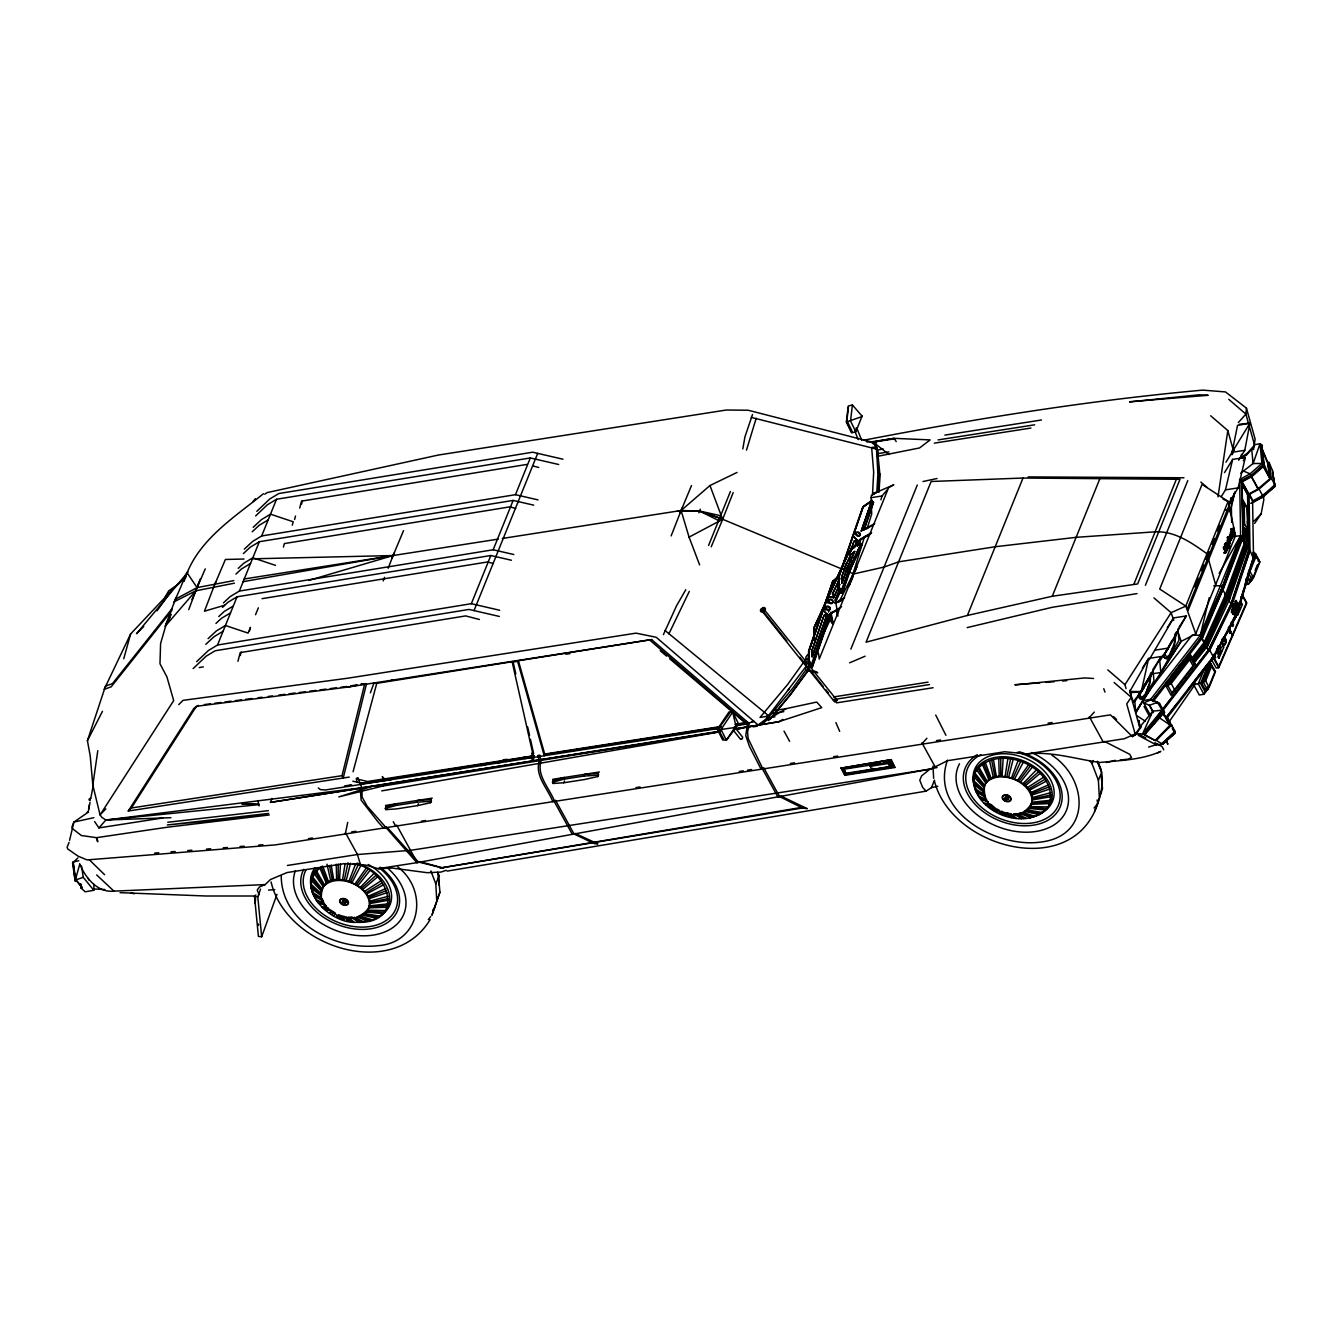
<?xml version="1.0" encoding="UTF-8"?>
<svg xmlns="http://www.w3.org/2000/svg" width="1342" height="1342" viewBox="0 0 1342 1342"><rect width="100%" height="100%" fill="white"/><g stroke="black" fill="none" stroke-linecap="round" stroke-linejoin="round"><path stroke-width="1.5" d="M338.167 879.815L338.218 864.114M1000.746 776.213L1000.78 758.549M1230.933 534.401L1231 531.952L1234.606 532.673C1225.984 531.768 1234.103 532.657 1232.258 532.153C1232.476 534.552 1232.845 540.054 1231.168 535.324M1235.563 604.537L1235.881 610.191L1234.992 606.886M80.939 884.026L80.923 887.918L85.217 891.809L93.806 890.283L93.974 884.428M1233.113 606.869C1232.292 611.482 1233.751 608.278 1233.566 605.947C1234.271 607.221 1234.372 614.636 1234.17 608.631C1238.649 613.764 1232.141 600.629 1234.791 605.645C1235.647 608.798 1234.12 607.372 1234.17 611.398M1234.086 604.319C1235.496 604.521 1233.684 610.828 1237.29 603.162M1235.647 607.44L1234.472 604.051L1234.858 605.108M1236.77 604.588L1235.596 604.605L1236.351 602.726L1237.022 604.537L1235.378 600.998L1236.77 605.192L1236.267 603.715L1237.358 603.38L1236.301 602.743M742.814 448.882L744.927 436.905L752.51 414.493M1236.418 605.427C1234.741 606.366 1236.167 605.628 1236.016 605.494M808.538 657.63L808.471 661.707L812.195 667.712L830.782 613.613M814.175 635.571L814.326 627.62L848.781 552.652L855.609 545.07L860.809 543.795L861.732 544.483L847.121 576.255M839.169 576.59L838.968 586.806L842.222 593.533L854.837 556.813M1167.423 717.484L1213.235 658.368L1236.871 614.971L1253.529 558.826L1250.023 550.505L1249.05 494.544L1259.064 489.075L1271.36 478.339L1269.046 462.369L1267.905 462.705L1270.186 478.473L1257.957 488.907L1250.996 476.225M1232.929 450.09L1233.986 448.127M1232.543 452.791L1231.688 454.502L1232.963 449.1L1234.405 449.855M1250.727 503.384L1252.556 502.696L1252.589 500.985L1249.05 494.544M1253.529 449.654L1255.122 439.153L1246.45 408.153L1225.481 391.931L1202.784 390.119C1090.073 400.319 978.318 418.251 867.268 439.539L865.674 440.075M1253.529 558.826L1252.589 500.985L1262.604 495.517L1274.9 484.781L1271.36 478.339L1270.186 478.473L1269.046 462.369L1272.434 470.472L1274.85 486.576L1262.889 497.01L1252.556 502.696M879.161 492.095L879.849 473.927L877.601 451.013M1249.553 494.208L1253.478 502.076L1252.589 502.143L1261.816 497.177L1274.85 486.576L1272.434 470.472M1150.866 674.389C1150.144 683.028 1149.121 694.267 1141.405 699.501L1138.184 695.559L1139.576 693.395M1175.173 636.863L1175.307 633.525M1175.844 634.162C1175.089 642.701 1174.032 653.806 1166.399 658.956L1163.782 657.06L1163.162 655.03L1164.487 654.309M1235.831 610.191L1234.556 606.903M1229.909 540.709L1230.614 537.857L1232.006 537.89C1229.306 546.798 1231.52 529.553 1229.876 535.19L1231.268 535.223M1234.405 604.353L1234.455 605.141M1175.86 633.86L1175.24 635.236A14.829 4.395 -75.2 0 1 1173.948 644.479L1169.335 655.198L1166.869 657.01L1164.453 654.057L1164.319 657.395M1235.764 602.021C1234.875 598.482 1237.223 605.208 1235.546 604.319M1139.844 727.062L1152.828 711.176L1162.055 710.17L1164.554 712.267L1144.642 734.795L1155.445 740.516L1171.532 724.948L1174.971 733.286L1162.524 744.189L1156.234 744.877L1138.234 735.332M873.759 492.984L877.987 491.658L878.876 475.856L877.081 447.658L872.669 442.239L895.416 438.683M871.075 500.281L871.277 495.533L876.846 492.061L877.903 474.095L876.343 446.316L872.669 442.239M339.509 879.765L340.465 864.013M1002.071 776.162L1003.162 758.448M1226.353 542.587L1229.138 544.55L1226.353 542.587C1220.834 546.462 1231.033 552.552 1224.206 553.122L1224.307 552.418C1229.909 553.726 1222.008 545.926 1225.615 547.318L1224.659 544.08L1226.051 544.114L1226.957 547.385L1227.46 543.325L1226.068 543.292M1232.006 528.647L1233.667 527.993L1233.164 532.036L1232.057 529.251L1233.667 534.988L1232.275 534.955L1233.852 534.519L1233.332 532.657L1234.606 532.673M1233.399 531.969L1233.667 527.993M1232.711 613.512L1233.583 611.415L1232.124 609.234A1.694 0.839 77 0 0 1232.057 610.04C1234.707 615.559 1232.577 609.922 1232.996 609.234C1233.248 608.647 1233.466 616.817 1233.046 611.13M255.198 903.401L255.601 898.352M1236.385 603.816L1236.754 602.642L1237.139 603.665M1237.257 610.207L1237.777 603.531L1235.948 600.377L1231.319 611.918L1233.231 614.502L1238.096 611.65L1238.75 603.346L1237.777 603.531L1236.401 610.459L1233.231 614.502L1238.096 611.65M1235.68 605.393L1236.016 606.416M763.665 723.17L793.072 687.809L805.72 670.178L805.888 657.06L807.616 654.661M1227.276 547.318L1227.007 547.989C1229.087 551.025 1225.061 551.025 1225.749 547.955L1228.668 547.351L1224.223 547.284C1221.035 546.077 1226.84 551.847 1224.307 552.418M879.681 473.625L879.01 491.206L872.485 494.812L873.676 472.116L871.646 447.49L875.353 446.903L877.769 451.315M1246.45 408.153L1245.913 414.108L1254.569 445.108L1247.02 453.529L1240.209 458.327M1236.938 603.514L1236.938 603.313M1226.018 509.423L1225.934 510.279L1229.104 509.104L1228.534 507.008L1187.536 608.262L1188.123 610.342L1229.104 509.104M1233.784 608.446L1233.617 605.896M862.084 416.07L855.793 431.822L851.633 432.879L846.366 422.025L848.228 406.022L852.405 404.965L862.185 416.255M846.701 422.193L847.59 421.975L852.355 431.788L851.449 432.007L846.701 422.193L848.446 407.163M852.405 404.965L850.543 420.969L855.793 431.822L856.263 427.83M1235.781 609.855L1234.623 607.557M1149.708 681.099L1150.195 677.408M1189.666 659.761L1190.035 656.926L1194.112 664.357L1193.055 665.934L1189.666 659.761L1171.214 683.564L1167.842 685.561L1171.918 693.009L1174.602 689.754L1171.214 683.564M663.401 634.632L676.636 605.611L685.796 589.708M170.937 817.681L105.884 820.029L101.841 817.345L100.08 814.913L92.816 785.12L97.798 750.648M1217.999 496.859L1227.813 430.564L1210.652 415.768M1232.526 454.183L1232.661 453.26M1234.321 493.906L1231.587 503.552L1230.631 498.536M1234.137 493.235L1232.644 499.962M342.546 879.899L345.011 864.265M1005.108 776.297L1007.876 758.7M88.606 809.209L89.327 804.764M1235.865 601.786L1236.167 601.954M342.025 775.676L364.756 683.682L366.433 684.168L343.233 778.058L342.025 775.676L131.382 807.985L128.262 811.021L349.272 777.085M258.285 924.94L258.352 924.017M1233.986 448.513L1233.667 449.905M268.702 813.42L167.347 824.978L269.272 814.963L167.381 827.209L96.473 837.676L81.342 835.512L72.451 828.584L71.931 826.957L73.894 822.092L88.186 812.212L90.031 802.415M90.77 798.49L93.37 784.768M1238.666 460.222L1244.789 450.308L1249.922 423.183L1239.287 424.273M1254.636 523.414L1261.128 513.902L1263.845 499.643L1263.023 495.634M90.031 800.671L90.535 798.054M1141.337 726.794L1135.399 734.879L1132.363 736.607L1110.438 714.85L275.244 844.906L86.995 859.92L78.021 856.129L67.754 848.966L67.1 847.288L69.096 842.34M1263.342 498.134L1264.047 494.51M1234.187 614.3L1237.358 610.274L1238.75 603.346M1132.363 736.607L1132.598 735.466M345.297 833.952L347.729 822.394M360.243 788.24L361.132 800.151L378.058 821.925L383.627 828.131L384.366 827.158M362.038 787.922L362.055 797.064L367.222 806.223L416.876 862.654L418.352 861.983L443.615 868.224L420.264 861.698L418.67 862.352L387.788 828.081M344.29 880.184L348.031 862.738M1006.852 776.582L1010.593 759.136M1233.986 605.812C1233.617 609.973 1232.593 605.527 1235.546 609.889M541.195 760.377L540.725 759.522L541.195 760.377C536.112 775.357 549.717 788.391 554.598 801.442L555.437 800.201L574.057 834.053L575.232 833.432L597.928 843.917L594.422 843.665L573.487 833.751L572.313 834.372L553.676 800.486L552.82 801.728C547.972 788.677 534.334 775.626 539.434 760.662L538.964 759.79M747.058 726.995L745.766 735.584L749.39 746.253L761.065 769.167L761.904 767.926L777.874 796.963L779.065 796.326L802.55 808.035L807.247 808.672L780.809 796.007M748.802 726.844L747.544 731.876L748.148 738.57L762.826 768.882M746.487 450.14L756.167 418.285M69.583 840.31L73.894 822.092L93.806 817.681M1232.141 454.653L1233.415 449.251M1221.388 496.473L1225.464 489.864L1232.644 459.4L1245.342 457.421L1238.146 487.884L1228.987 502.747L1229.121 510.396M1230.631 498.838L1230.983 503.351L1232.057 501.992M1240.645 458.276L1241.602 454.217M1209.159 597.777L1200.335 635.236L1150.681 699.316L1142.998 700.641M1230.178 512.074L1234.976 491.776M1236.334 605.745L1236.351 604.454L1235.982 605.477M346.202 880.486L350.53 863.141M1008.765 776.884L1013.093 759.538M79.732 864.265L75.102 880.771L76.712 881.124L81.996 887.599L80.923 887.918L80.57 884.059M534.15 756.972L533.26 760.461L531.918 760.696L532.371 756.368L532.824 757.19L524.554 758.532M764.336 609.771L837.022 700.306L835.731 701.967L834.758 701.262M353.063 771.751L376.75 683.346L513.03 661.589L515.781 673.869M237.937 661.287L240.235 652.598L465.657 615.911L479.43 619.484M240.252 655.533L241.174 652.078M249.528 630.824L250.451 627.351L248.119 633.088L225.422 625.506L216.347 630.958L208.094 638.624M283.447 547.05L284.37 543.577L509.792 506.873L515.697 508.417M292.271 525.242L293.193 521.77L270.497 514.187L261.422 519.639L253.168 527.305M294.586 519.505L295.508 516.033M299.719 508.048L301.547 501.12L526.987 464.416M301.581 504.055L302.504 500.583M1235.814 606.567L1235.747 607.641M1243.766 589.406L1236.871 614.971L1213.218 656.607L1166.282 717.182M1244.822 585.464L1246.416 579.576M1247.473 575.634L1249.067 569.729M184.106 581.455C195.764 541.447 232.954 518.381 263.468 493.688M185.414 578.251L186.957 572.581L197.073 587.611L233.776 580.616M123.749 658.737L130.61 633.978L171.642 590.413L183.435 579.442M538.427 755.647L538.142 756.703L538.914 756.1M539.903 756.418L540.205 755.378M810.082 661.455L807.783 670.614L790.27 694.519L768.63 720.553M880.922 499.811L881.996 495.986L888.152 488.773L819.207 659.09L818.452 652.967M1233.181 498.704L1231.738 501.74A14.829 1.896 -85.2 0 1 1230.899 497.765M1148.92 684.89L1145.145 694.904M92.816 785.12L90.216 755.865L87.415 740.7L105.498 686.081L112.476 683.615L171.977 608.748M947.469 760.176C929.268 811.759 996.871 848.312 1040.654 842.071C1091.935 836.167 1088.026 778.444 1051.658 755.009M1211.524 659.19L1214.56 653.873L1211.524 659.19L1213.235 658.368L1236.653 612.69L1253.562 556.947L1236.871 614.971L1220.65 643.271M439.924 892.195L432.007 914.976L439.924 892.195L438.264 873.206L438.901 885.133M1094.569 811.373C1100.708 795.856 1106.529 778.226 1098.058 762.407M1039.849 682.877L1015.156 684.672M864.567 536.481L849.436 585.364M867.083 528.597L871.696 514.036L871.344 506.169M1248.53 550.807L1230.698 604.772L1208.236 650.316L1162.407 709.482M1213.218 656.607L1209.679 650.165L1231.05 604.705L1248.882 550.74L1250.023 550.505L1232.157 604.537L1209.679 650.165L1162.742 710.74M1224.374 641.862L1223.367 637.869M808.672 651.507L832.711 581.522L838.062 576.641M833.181 580.784L809.142 650.769L808.941 660.969L811.155 667.192L829.255 614.502L839.404 608.53M825.498 618.763L827.343 614.15L824.072 615.391L811.675 651.507L812.262 656.808L827.343 614.15L822.981 610.476L822.512 611.214M846.265 564.026L841.702 577.345L841.82 583.367M850.191 552.619L854.099 541.212L857.37 539.97L853.009 536.297L852.539 537.035M811.625 666.454L829.725 613.78L841.602 606.769M861.228 531.214L872.032 500.365L863.208 506.605L838.7 577.328L838.498 587.544L841.182 593.013L850.56 565.703M872.032 500.365L861.698 530.476L874.699 523.665M857.27 546.194L859.283 540.34L871.159 533.328M841.652 592.275L852.371 561.057M857.739 545.456L859.752 539.601L871.629 532.589M858.813 545.221L860.809 539.434M833.315 580.717L809.293 650.216L808.79 660.734L811.994 667.326L830.581 613.596M826.974 614.468L823.971 615.391L811.575 651.273L811.944 656.792L826.974 614.468L823.116 610.191L822.461 610.828M850.073 551.294L851.382 547.502M846.165 563.875L841.602 577.094L841.971 582.613L848.11 565.301M849.436 554.431L853.998 541.212L857.001 540.289L853.143 536.028L852.489 536.649M849.805 567.314L840.428 593.13L838.163 587.175L838.649 576.674L862.671 507.159L871.579 501.086L873.407 502.378L863.946 529.721M857.169 545.993L859.182 540.172L870.22 534.284M854.636 556.695L842.021 593.147L838.817 586.555L839.32 576.037L863.342 506.538L871.579 501.086L861.228 530.979L869.398 527.221M858.612 545.171L860.608 539.417M1250.023 550.505L1231.05 604.705L1208.588 650.266L1162.759 709.415M842.29 582.629L849.134 563.237M854.619 547.721L857.37 539.97M854.955 546.06L857.001 540.289M1193.608 661.69L1195.504 661.254L1207.766 645.837L1206.944 644.345L1205.368 644.395L1226.957 597.274L1245.644 544.869L1245.074 543.829M1200.654 649.461L1193.625 658.654L1194.128 659.576L1205.904 644.378L1227.544 597.19L1246.232 544.785L1245.678 543.661L1246.819 543.359L1246.013 528.597L1244.269 529.067L1244.504 542.772L1225.498 594.623L1204.21 642.298L1192.082 657.949L1193.927 661.304M1247.406 544.6L1228.718 597.005L1207.112 644.126L1207.934 645.603L1229.742 598.884L1248.228 546.093L1247.406 544.6L1245.644 544.869L1247.406 544.399L1247.171 531.096L1246.013 531.398M174.712 600.864L174.108 602.39M176.02 597.643L165.267 626.16L195.764 590.832L234.447 583.166M276.989 894.309L261.673 936.766L258.419 936.397L254.51 896.439L255.869 894.98M261.673 936.766L257.781 896.808L260.566 889.092M370.409 692.841L373.965 682.994L376.75 683.346M1227.511 593.936L1238.683 563.036M1240.78 557.249L1245.661 543.728L1246.735 543.56L1244.504 542.772L1241.904 538.075L1243.061 537.823L1242.088 481.862L1252.103 476.41L1264.382 465.674L1261.715 444.823L1260.004 443.799L1254.804 444.638M1246.735 543.56L1227.896 595.697L1206.458 643.086L1204.781 643.355L1206.374 643.304L1205.871 642.046L1227.175 594.372L1246.164 542.52M720.218 731.189L270.463 802.382L271.889 798.44M1237.626 549.7L1223.35 588.501L1202.717 637.484L1153.248 701.346L1150.681 699.316L1159.186 702.923L1164.554 712.267M1239.052 545.825L1241.199 540.004L1239.639 543.913M736.423 727.079L738.016 722.801L732.698 712.065L729.025 711.897L717.366 729.293L722.667 740.012L726.357 740.18L736.238 727.364L732.698 712.065L721.04 729.444L717.366 729.293M188.752 609.654L199.019 582.092M200.327 578.872L197.073 587.611L175.399 599.169M708.576 545.456L730.417 491.507M1225.397 643.573L1225.716 642.55A3.758 1.828 81.9 0 0 1225.833 640.872L1225.783 640.302M1171.549 651.457L1172.841 648.052M348.987 881.224L355.445 864.382M854.971 571.658L856.934 566.525L839.253 601.602M1011.566 777.622L1018.024 760.78M214.502 585.062L204.454 611.197L224.517 605.276M215.139 583.552L215.794 581.858M1222.981 586.722L1233.583 559.48M1235.093 555.588L1237.374 549.75M383.158 580.952L384.567 577.328M388.14 568.253L394.078 553.072M671.134 535.928L682.072 508.048M722.449 519.807L733.185 492.548M700.272 509.205L698.813 512.795M164.697 597.811L168.689 590.866L178.486 584.005M196.653 661.656L208.463 650.467L217.521 645.016L237.048 596.804L490.837 555.504L511.436 560.251M223.409 602.91L230.287 596.519L239.362 591.067L259.341 541.715L513.147 500.415L533.73 505.162M244.328 549.113L252.598 541.447L261.656 535.978L276.536 499.258L530.325 457.957L558.708 464.5M255.55 614.72L258.352 607.842M217.521 645.016L471.327 603.699L490.837 555.504M239.362 591.067L493.168 549.767L513.147 500.415M261.656 535.978L515.462 494.678L530.325 457.957M474.045 610.593L537.689 453.378M436.704 900.163L435.831 883.892L439.052 875.923L437.643 872.233M430.128 919.622C392.434 982.042 285.762 946.261 271.084 881.929M850.862 649.109L917.291 485.016M841.015 768.161L891.273 759.639L894.913 767.49L844.94 775.307L841.015 768.161L891.273 759.639M846.064 773.931L843.783 768.563L846.064 773.931L892.464 766.03L888.454 766.651M844.94 775.307L841.3 767.456M889.981 766.802L888.186 763.548L888.756 762.139L890.551 765.393L889.981 766.802L871.981 769.62L870.186 766.366L870.757 764.957M871.981 769.62L872.552 768.211M892.178 766.735L889.88 761.35L891.591 764.47M967.381 615.458L1023.007 478.037L1180.004 479.295L1137.63 583.955L1052.262 596.267L967.381 615.458L866.076 642.197L931.13 481.493L1023.007 478.037M1052.262 596.267L1099.987 478.406M1133.923 584.156L1176.28 479.497M1145.397 585.297L1187.771 480.621M1099.266 796.561L1098.393 780.289L1092.036 763.699L1093.277 760.595M1098.393 780.289L1101.631 772.321L1097.37 761.266M1194.682 586.823L1196.98 581.17M1196.125 583.904L1198.423 578.234M1201.476 570.685L1203.774 565.032M1206.827 557.467L1209.125 551.814M1212.178 544.265L1214.476 538.595M1217.529 531.046L1219.828 525.376M1226.068 550.304L1224.659 544.08M1227.343 537.471L1228.92 537.018L1230.329 543.225L1228.937 543.191L1227.343 537.471L1228.92 537.018M1232.761 537.236L1230.681 529.218L1233.382 528.681M1227.762 544.517L1227.561 539.601L1229.339 540.742M1227.46 550.337L1226.051 544.114M1227.745 542.621L1225.783 543.996M1229.138 544.55L1228.718 537.186L1229.876 535.19M1228.953 539.635C1231.62 551.008 1226.538 550.539 1227.561 539.601M1230.815 538.561L1232.392 538.125L1231.235 533.982M1195.756 633.86L1235.496 535.659L1228.131 501.438L1202.08 484.361L1159.723 589.037L1185.774 606.098L1195.756 633.86L1181.195 641.359L1135.835 712.199M1193.608 684.655L1201.576 682.961L1209.847 662.512L1215.466 671.721L1209.142 687.356L1203.925 694.267L1199.295 694.988L1193.608 684.655L1195.722 679.438M1204.512 668.433L1198.238 683.934L1203.925 694.267L1206.273 688.463M1209.259 662.009L1200.553 683.514L1205.368 692.304L1207.548 686.919M1252.774 556.477L1253.764 552.048L1257.622 559.077M1250.258 566.76L1255.491 553.827L1254.284 552.753L1259.803 562.197L1253.478 577.832L1248.496 584.173L1245.41 584.659M1207.666 687.59L1206.156 691.298L1201.576 682.961L1205.636 680.964L1211.96 665.347M1259.635 561.375L1255.491 553.827L1256.297 555.823L1249.972 571.457L1253.478 577.832M1252.069 576.959L1249.888 582.344L1246.986 577.077M1252.103 577.832L1250.593 581.539L1247.842 576.54M1255.106 570.4L1257.37 564.814M1258.88 563.221L1252.153 579.845L1248.848 573.806M447.121 871.109L926.114 791.143L931.449 787.62L934.535 780.088M1235.865 603.783L1236.284 604.118M1235.244 607.507L1235.445 606.651M711.226 546.798L722.835 518.851M392.099 557.97L403.523 530.644M680.092 512.929L691.499 485.619M1199.077 640.872L1204.009 631.948M1205.586 628.19L1221.438 590.547M214.435 585.213L225.406 559.463L244.026 559.027M213.126 588.433L213.848 586.756M850.66 582.277L853.009 576.792M186.957 572.581L174.443 601.619L195.764 590.832M1218.888 654.527L1220.583 651.038L1218.888 654.527L1218.033 646.676L1219.073 654.493M1237.76 610.828L1239.069 608.228L1237.945 610.811M1240.159 605.309C1243.061 599.052 1238.951 609.419 1240.109 601.686M1216.942 649.025L1218.855 658.352L1221.488 652.682L1220.381 651.071M1218.452 645.72L1221.656 651.893L1223.887 647.163C1222.042 641.526 1221.807 653.051 1219.794 645.284M1228.5 629.364L1229.977 633.122L1230.698 631.478L1228.819 627.301M1231.637 621.799L1233.566 624.886L1232.828 626.546L1230.949 623.141M1236.687 611.113L1237.123 612.623A6.039 2.919 81.9 0 0 1237.894 614.921L1240.042 609.973L1238.867 608.262M1239.085 605.594L1239.522 607.087A6.039 2.919 81.9 0 0 1240.293 609.385L1242.44 604.437L1241.266 602.726M1211.507 659.576L1216.221 668.081L1218.754 667.729L1246.852 602.994L1242.122 594.489M191.973 599.522L205.259 568.891M1207.112 644.126L1205.368 644.395L1201.627 637.584L1223.35 588.501L1243.061 537.823L1241.384 480.587L1251.398 475.135L1263.694 464.399L1261.715 444.823L1261.933 463.443L1250.056 473.81L1239.639 479.547L1240.612 535.71L1222.461 586.873L1202.013 636.209L1152.543 700.071L1159.891 704.198L1156.703 702.872M849.822 561.174L851.482 557.484M839.639 584.642L833.197 598.079M846.282 569.88L854.586 551.428L850.677 554.682L843.9 569.411L850.811 554.85L854.921 551.411L845.426 572.413M350.48 881.761L357.962 865.288M839.807 584.508L833.751 597.878L833.013 593.315L839.79 578.654M1013.042 778.159L1020.524 761.686M1213.084 626.194L1202.986 646.391M1214.812 622.403L1217.379 616.716M1221.673 607.238L1226.823 595.865L1227.896 595.697L1227.175 594.372L1225.498 594.623L1222.226 588.668L1223.35 588.501L1222.461 586.873L1220.583 585.682L1213.688 585.9M668.87 633.927L689.302 591.403M832.275 593.885L839.673 578.62M835.731 598.347L840.058 588.937M847.842 572.011L860.809 543.795L854.988 545.59L848.161 553.172L813.705 628.14L814.04 639.748M835.093 602.424L841.115 589.339M1233.382 611.063L1232.979 611.298A5.066 2.533 77 0 0 1232.661 612.589L1233.365 611.231A5.066 2.533 77 0 0 1233.046 612.522L1233.113 613.445M848.681 553.089L813.789 628.257L813.923 635.856M828.433 612.086L830.178 608.329M834.992 600.327L840.176 589.121M848.815 570.417L861.363 543.594L855.793 545.238L848.245 553.726M839.74 590.346L835.429 599.689L837.995 616.112M847.523 573.504L861.363 543.594M835.311 602.407L840.461 591.268M847.339 576.389L861.95 544.802L857.219 545.338M1151.788 672.275L1141.287 690.644M1151.134 675.127L1152.375 672.594L1150.849 674.707M1176.129 634.581L1177.37 632.065L1175.256 634.917M78.826 860.759L73.122 861.967L75.102 880.771L72.585 863.124L77.87 857.974M385.305 808.404L386.144 806.626L397.299 803.59L396.46 805.385L385.305 808.404L385.909 809.612L396.511 808.907L417.647 805.603L430.631 802.684L431.47 800.906L430.782 799.564L417.496 800.436L416.657 802.231L396.46 805.385M385.909 809.612L386.748 807.834M417.647 805.603L418.486 803.824M430.631 802.684L430.782 799.564M552.485 782.269L553.323 780.49L564.479 777.454L563.623 779.232L552.485 782.269L553.072 783.46L563.69 782.772L584.81 779.467L597.811 776.548L598.649 774.77L597.962 773.428L584.676 774.3L583.82 776.079L563.623 779.232M553.072 783.46L553.927 781.681L552.736 779.299L599.421 772.002M563.69 782.772L564.546 780.977M597.811 776.548L597.962 773.428M747.159 723.422L746.622 721.476M831.05 618.176L822.344 635.923M130.61 633.978L104.19 689.302L111.168 686.836L171.961 610.342M1129.595 401.946L1199.312 394.766L1208.169 395.286L1129.696 401.744M87.415 740.7L102.478 711.294M352.124 882.348L360.495 866.211M1014.686 778.763L1023.074 762.608M848.261 587.091L850.123 583.485M1247.02 453.529L1242.692 457.874M1229.977 539.92L1229.909 535.777L1228.987 538.897M1150.245 676.804L1151.839 673.986M1175.256 634.749L1176.297 632.082M1176.833 633.441L1173.965 638.54M171.273 614.384L166.576 622.94L160.587 643.573L159.983 663.753L166.911 676.888L173.688 700.574L100.08 814.913L105.833 808.874M165.267 626.16L169.964 617.605M1216.456 650.199L1218.419 646.609M1231.251 623.258L1236.871 614.971L1236.653 612.69M1148.987 679.069L1150.832 675.882M1175.827 635.336L1172.438 641.224M1224.927 644.395L1225.917 642.533A3.758 1.828 81.9 0 0 1226.034 640.855L1224.81 637.215M1149.171 659.794L1173.613 617.924L1186.311 615.944L1163.732 655.617L1172.12 640.319M1143.669 697.135L1139.71 698.83L1138.184 695.559L1150.245 675.781A14.829 4.395 -75.2 0 1 1148.97 685.024L1145.649 693.764L1141.874 697.555L1138.922 694.25L1140.734 692.908M1135.802 713.021L1153.969 680.847L1152.946 669.406L1161.316 656.473L1148.635 658.469L1142.344 668.148M1153.533 673.617L1160.796 672.493L1178.947 640.319L1177.941 628.861M1134.795 701.581L1133.235 701.816L1129.796 691.499L1148.635 658.469L1141.287 691.549L1134.795 701.581L1135.634 711.126M1161.316 656.473L1141.287 691.549L1133.235 701.816M1147.444 681.77L1149.423 678.431M1219.123 573.386L1240.612 535.71L1242.357 536.548L1222.461 586.873L1200.335 635.236L1192.015 635.219L1152.543 686.165M1216.59 650.333L1218.62 646.81M1145.766 684.739L1147.695 681.451M1172.69 640.906L1166.852 650.685M1145.733 684.688L1141.857 691.231M1143.971 687.658L1138.754 696.163M1168.949 647.112L1165.141 653.437M1225.984 462.202L1249.922 423.183L1237.525 425.414L1232.09 452.304L1244.789 450.308M1224.508 472.619L1232.644 459.4M1243.313 460.725L1245.342 457.421M333.94 915.697L335.466 913.265L330.031 909.691L325.418 910.144M996.519 812.111L998.029 809.662M128.262 811.021L193.667 708.744L196.435 706.295L348.064 687.037L651.591 639.564L749.339 723.673L736.053 725.754M131.382 807.985L195.446 707.771L198.163 705.372M1126.039 688.547L1124.948 684.672L1171.113 612.69L1185.774 606.098L1228.131 501.438L1223.065 499.14M1163.732 655.617L1165.728 652.363M1136.02 711.26L1181.01 641.258M1167.339 627.62L1173.613 617.924M1178.981 627.251L1186.311 615.944M1170.14 654.359L1167.204 658.05L1164.688 658.285M736.842 724.529L726.357 740.18L721.04 729.444L736.238 727.364M828.4 596.636L834.187 597.224M1150.312 674.053L1151.302 672.627M788.006 690.425L789.331 688.513M287.389 865.473L357.442 854.518L410.535 850.342L930.945 768.966L947.435 760.713L1004.705 751.755L1026.949 753.952L1124.445 738.704L1135.634 733.755L1140.146 727.23M1168.697 722.399L1195.504 683.799M355.144 883.757L365.796 868.71M1017.706 780.155L1028.358 765.108M806.508 665.817L765.93 719.077L758.18 725.049L656.238 637.282L636.024 633.139L348.048 678.163L183.032 700.356L178.721 704.6M157.031 610.845L171.642 590.413M1153.516 701.547L1151.235 699.736L1143.652 702.906L1149.44 705.305L1157.542 702.352L1162.055 710.17L1144.575 734.208L1136.64 733.504M808.555 670.094L790.438 694.82L770.073 719.329M356.519 884.563L367.591 869.767M1019.081 780.96L1030.153 766.165M385.473 827.846L386.228 826.84M1193.088 658.67L1194.665 658.62L1206.374 643.304M1152.895 700.088L1155.445 696.8M1165.628 683.648L1168.177 680.377M1170.71 677.089L1179.635 665.582M1193.642 647.498L1196.175 644.227M1198.725 640.939L1201.275 637.651L1208.236 650.316M1153.248 700.038L1162.155 688.53M1165.98 683.598L1168.53 680.31M1171.063 677.022L1186.345 657.312M1193.977 647.448L1196.527 644.16M1167.842 685.561L1190.035 656.926M1192.082 657.949L1193.675 657.899L1205.787 642.248L1204.21 642.298L1205.871 642.046M1195.504 661.254L1195.168 659.543L1206.944 644.345M1171.918 693.009L1194.112 664.357M1166.684 717.047L1176.934 703.829M1188.458 688.949L1207.666 664.139M764.202 610.04L762.759 611.13M358.062 885.468L369.604 870.941M1020.625 781.866L1032.166 767.356M1197.618 656.641L1200.067 653.571M432.745 910.094L435.244 907.007M428.283 919.606L430.765 916.519M1094.082 808.035L1097.806 803.405L1102.503 788.593L1101.145 775.559M1235.21 608.396L1234.808 607.825M1162.055 710.17L1142.646 733.722L1152.828 711.176L1149.44 705.305L1153.432 712.552M187.947 572.011L136.549 633.709L143.745 626.529M1163.866 710.992L1144.575 734.208L1145.649 734.779M252.766 501.874L255.399 498.721M1243.061 525.93L1244.571 524.135L1244.202 503.267L1242.625 500.818L1243.061 525.93L1244.688 528.899M1153.65 723.707L1156.318 720.537M1160.327 715.756L1162.994 712.568M1153.835 723.858L1156.452 720.721M1160.142 716.326L1162.273 713.793M742.277 738.754L742.696 737.295L734.309 726.727M79.664 863.929C85.418 877.651 97.379 892.9 113.936 891.138L265.213 884.579L270.413 879.564L287.054 872.552L344.324 863.644L366.181 865.154L378.159 868.677L417.278 862.604L930.945 768.966M931.449 787.62L937.84 786.278M94.628 821.623L98.922 827.897L105.884 820.029L360.008 787.989L720.469 731.625M926.919 738.251L921.736 744.038L921.971 742.898L935.156 766.852M1089.083 717.869L1094.284 712.082M1238.347 422.529L1245.913 414.108L1228.752 399.329M1246.081 455.492L1253.613 447.171M1225.129 644.361L1223.887 644.898M1171.532 724.948L1155.445 740.516M360.444 887.196L373.63 873.743M1023.023 783.594L1036.192 770.14M1162.809 711.948L1170.308 725.2L1156.452 740.516L1162.524 744.189L1175.072 731.39L1166.852 716.863L1163.665 715.538M1254.116 520.998L1261.128 513.902M256.792 511.336L269.776 498.972L278.851 493.52L532.657 452.204L562.986 459.216M255.651 515.898L267.461 504.709L276.536 499.258M193.147 668.568L206.131 656.204L215.206 650.753L469.012 609.436L499.325 616.431M761.082 609.134L762.105 608.228A2.768 1.258 -38 0 1 764.252 607.54L764.772 607.909A2.55 1.157 -38 0 1 764.068 609.637L763.028 610.526A2.768 1.258 -38 0 1 760.897 611.231L760.377 610.862M768.815 718.976L768.11 719.631L766.366 716.46L760.008 717.45L787.788 684.286L806.056 658.905L809.008 659.358M1232.359 531.281L1230.413 532.589M1162.524 744.189L1174.971 733.286L1172.254 728.572M252.212 531.768L259.09 525.376L268.165 519.924M243.388 553.575L250.266 547.184L259.341 541.715M238.255 568.354L243.758 563.237L252.833 557.786L275.529 565.385M235.94 574.091L241.443 568.991L250.518 563.523M222.47 607.372L227.972 602.273L237.048 596.804M218.746 616.565L224.248 611.449L233.323 605.997M215.961 623.443L221.464 618.327L230.539 612.875M205.779 644.361L214.032 636.695L223.107 631.243M1161.954 743.418L1175.072 731.39M361.602 888.203L375.743 875.605M1024.164 784.6L1038.305 772.019M1240.696 473.206L1253.076 463.544L1260.004 443.799L1261.933 463.443L1264.382 465.674M1256.934 471.042L1262.872 465.842L1269.851 478.524L1267.553 462.755L1262.369 450.358M1258.762 469.683L1263.225 465.791L1270.186 478.473L1263.594 463.342M737.043 472.434L709.968 485.536L681.099 510.514L502.294 538.477M1161.149 744.475L1164.118 741.958M1167.087 739.425L1173.025 734.359M862.738 507.343L871.562 501.103L873.625 502.126L864.164 529.671L872.552 525.292M362.86 889.327L377.37 877.064M1025.422 785.724L1039.949 773.462M828.316 596.334L833.818 597.559L832.896 593.365M1236.032 604.252L1236.317 605.276M837.894 576.976L832.644 581.338L808.622 650.853L808.136 661.354L810.4 667.31L829.155 614.351L835.378 611.029M937.068 767.557L930.375 768.781L921.635 775.877L919.773 780.239L922.659 787.452L926.114 791.143M331.709 914.388L334.091 912.476M994.288 810.803L996.653 808.874L999.538 810.551M533.646 757.408L512.241 662.193L513.03 661.589M517.626 661.354L518.398 660.75L545.003 755.143L544.231 755.747L517.626 661.354L512.241 662.193M762.726 609L761.686 609.889A2.55 1.157 -38 0 0 760.981 611.633L761.518 612.002A2.768 1.258 -38 0 0 763.648 611.298L764.688 610.409A2.55 1.157 -38 0 0 765.376 608.681L764.856 608.312A2.768 1.258 -38 0 0 763.313 608.664M89.746 798.574L89.478 798.775A1.728 1.09 -13.8 0 0 89.126 799.916L89.277 800.1M839.572 601.619L841.015 600.629M264.76 494.208L267.142 492.598L438.364 455.039L726.357 410.015L748.165 410.233L873.944 442.575M1248.379 542.487L1247.557 494.628L1258.31 488.84L1251.348 476.175L1243.162 480.453M1247.272 547.821L1248.882 550.74L1247.909 494.577L1248.899 493.923L1241.384 480.587L1239.639 479.547M364.705 891.273L380.977 880.906M1027.267 787.67L1043.539 777.303M1008.597 798.909C1005.175 800.637 1005.259 794.665 1008.513 797.45M1023.527 812.027C1060.079 785.741 971.91 753.986 985.816 798.406M734.477 729.343L779.367 721.51L782.738 719.429M365.796 892.766L382.403 882.868M779.367 721.51L821.723 707.653L816.708 702.051L786.16 708.643L758.415 725.166L734.711 729.008M1028.358 789.163L1044.965 779.266M1234.204 608.463L1235.663 609.637M835.546 700.49L836.922 700.172M888.488 487.817L893.806 484.781L877.987 491.658M766.366 716.46L767.775 715.672M699.618 564.898L689.067 537.135L722.633 519.337L709.968 485.536M366.634 893.923L383.745 884.73M1029.197 790.321L1046.307 781.128M834.607 603.112L844.672 597.844M842.524 599.455L835.814 602.977L841.182 600.545M1026.949 753.952C1051.39 751.151 1075.579 758.985 1099.652 762.474C1119.983 760.528 1141.908 759.924 1160.796 751.352M1157.492 753.013L1160.411 751.554M1206.492 558.356L1208.035 557.635L1206.961 553.76C1191.612 542.738 1174.854 530.946 1155.11 531.818L1076.116 537.337L995.194 546.748L898.603 561.845L884.076 567.062L853.68 573.94L847.892 571.524M329.511 913.097L332.715 911.671M992.073 809.494L995.294 808.069L990.379 804.126L984.24 803.221M863.913 440.361L867.184 440.696M367.943 896.322L385.842 888.555M1030.505 792.719L1048.404 784.953M849.62 662.814L865.104 656.204M1115.219 760.344L1106.445 762.524M368.413 897.53L386.597 890.501M1030.975 793.927L1049.159 786.898M514.808 661.304L651.591 639.564M93.806 890.283L83.238 877.316L75.739 879.916L73.122 861.967M761.837 723.791L758.18 725.049L779.115 721.778M446.198 870.304L440.948 872.082L427.242 872.703L392.099 868.056L378.159 868.677M368.882 898.771L387.385 892.581M1031.444 795.169L1049.964 788.995M741.64 739.174L740.667 739.274M1148.618 747.058L1157.794 744.223M308.811 580.415L393.105 555.538L498.184 539.115M1245.51 530.476L1246.668 530.174M1244.504 542.772L1246.248 542.302L1246.013 528.597M369.436 901.27L388.224 896.271M1031.998 797.668L1050.786 792.669M846.366 422.025L862.151 416.523M382.839 786.043L338.788 796.896L373.781 785.858L382.839 786.043L720.302 731.34M967.163 627.603L1052.061 607.339L1137.043 593.6M877.634 456.314L919.572 447.943L930.123 439.908L894.007 438.331L869.599 442.139M923.011 481.51L937.052 478.507M369.503 902.579L388.341 898.536M1032.065 798.976L1050.903 794.934M348.064 687.037L357.341 685.175M361.048 684.437L364.756 683.682L360.746 684.303M1236.401 610.459L1237.358 610.274M1236.72 612.12L1237.676 611.918L1233.013 605.846M1235.512 612.925L1236.485 612.74L1232.224 607.741M751.453 721.879L754.036 721.392L751.436 721.828M1235.462 605.192L1236.67 604.89M1233.214 609.587L1233.483 606.785L1233.717 609.553M1234.154 611.298L1233.147 607.037M369.553 903.602L388.425 900.247M1032.132 800L1051.004 796.662M242.684 581.74L393.105 555.538L252.313 558.826M381.732 790.874L720.184 731.826M803.07 807.163L439.991 868.089L804.261 807.699M262.059 598.666L487.498 561.962L493.403 563.506M199.253 667.578L203.313 666.907M1261.816 497.177L1262.889 497.01L1262.604 495.517L1259.064 489.075M456.364 769.553L460.491 768.882M481.157 765.544L485.301 764.873M497.697 762.877L501.824 762.206M505.951 761.535L510.094 760.864M533.697 756.15L364.571 782.822L368.228 782.872M734.661 728.907L758.415 725.166M872.334 443.514L876.427 442.877M944.885 435.11L1041.459 419.996M938.075 439.908L1034.665 424.81M877.232 449.989L883.321 449.033M934.334 443.145L1030.924 428.048M877.467 453.68L888.941 451.885M244.11 578.989L393.105 555.538M871.176 497.664L881.996 495.986M1225.464 489.864L1238.146 487.884M350.748 685.879L356.754 684.94M1226.957 597.274L1228.718 597.005L1229.742 598.884L1227.997 599.169M833.533 696.934L928.06 682.139M832.912 699.668L929.503 684.571M1155.462 650.098L1168.161 648.102L1159.773 661.036L1160.796 672.493M774.77 710.421L786.16 708.643M836.485 702.856L933.076 687.741M772.304 713.458L783.778 711.663M768.849 717.735L774.938 716.779M534.116 755.714L367.523 781.497L357.475 779.115M544.701 754.053L721.073 726.475M735.433 724.227L745.682 722.617L749.339 723.673M720.855 726.961L544.433 754.556L548.593 753.969M735.215 724.714L745.464 723.12L669.708 658.771M344.558 785.942L350.262 785.036M350.296 785.036L351.638 784.835M361.518 783.275L383.258 779.887L382.353 776.565L385.104 779.601L533.797 756.351M719.882 727.247L544.147 754.724L719.715 727.599M714.196 728.991L718.104 728.387M719.564 728.337L325.401 789.968L320.486 789.65L318.306 787.972M270.463 802.382L359.253 788.492M432.241 798.138L385.557 805.435L387.184 808.706M308.442 838.633L312.552 837.978M421.422 821.153L425.548 820.516M635.957 787.62L640.1 786.966M739.19 771.465L743.334 770.828M747.46 770.174L751.587 769.536M790.404 763.464L794.514 762.826M833.567 756.72L837.693 756.066M936.431 740.633L940.574 739.979M1048.001 723.187L1052.145 722.533M849.788 767.624L853.797 766.987M857.806 766.366L861.816 765.745M865.825 765.108L879.866 762.91M883.875 762.29L887.884 761.669M843.497 769.268L889.595 762.055M870.186 766.366L888.186 763.548M846.349 773.227L874.414 768.849M845.225 774.602L877.215 769.603M881.208 768.983L885.217 768.362M889.209 767.725L893.202 767.104M736.238 725.032L748.635 723.12M98.922 827.897L162.734 817.983M351.688 831.889L355.798 831.268M259.073 805.871L258.671 804.16L241.963 803.824M1257.89 560.939L1258.863 561.09M736.255 724.747L750.413 722.633M1230.698 631.478L1229.859 630.136M734.93 729.394L741.153 728.521M753.013 726.827L757.156 726.24M391.193 779.685L363.061 783.611L352.812 781.195M1214.627 659.09L1214.174 658.268L1218.788 666.488L1246.332 602.994L1241.971 594.942M552.736 753.399L556.896 752.828M561.057 752.241L565.2 751.671M571.44 750.815L575.584 750.228M565.737 654.208L569.88 653.638M204.37 704.584L210.56 703.795M214.686 703.275L220.876 702.487M225.003 701.95L231.193 701.178M235.32 700.641L241.51 699.853M245.636 699.333L251.826 698.545M258.016 697.773L262.143 697.236M268.333 696.448L272.46 695.928M278.65 695.139L284.84 694.351M288.983 693.831L295.173 693.042M299.3 692.522L305.49 691.734M309.616 691.214L315.806 690.425M319.933 689.905L326.123 689.117M330.249 688.597L336.439 687.809M340.566 687.289L346.756 686.5M523.682 757.492L534.066 756.167L523.716 757.391M1008.127 795.403L1006.986 795.018A4.63 3.238 22 0 0 1002.508 798.691A4.63 3.238 22 0 0 1009.855 801.241A4.63 3.238 22 0 0 1008.127 795.403L1006.986 795.018M345.565 899.006L344.424 898.62A4.63 3.238 22 0 0 339.929 902.294A4.63 3.238 22 0 0 347.293 904.843A4.63 3.238 22 0 0 345.565 899.006L344.424 898.62M503.015 759.824L507.159 759.337M167.767 822.277L268.366 810.652M1120.016 760.058L1128.219 759.119L1131.507 757.492L1129.746 754.321L1104.416 741.388L1103.241 742.025L1089.335 716.729M1233.633 536.498L1240.612 535.71L1200.335 635.236L1202.717 637.484L1201.627 637.584M1130.618 692.707L1141.287 691.549L1129.796 691.499M1031.881 802.248L1050.568 800.268M369.302 905.85L388.006 903.871M1015.072 684.923L1084.688 677.945L1093.529 678.465M105.884 820.029L258.771 804.663L242.114 803.858M1209.679 650.165L1208.588 650.266L1206.173 645.888M987.98 806.542L992.594 806.089M1046.039 682.373L1054.292 681.686M1062.562 681.015L1066.689 680.662M154.682 853.093L158.759 852.774M170.988 851.818L175.165 851.499M187.712 850.543L191.889 850.224M206.517 849.083L210.694 848.765M223.225 847.808L227.402 847.49M239.95 846.517L244.127 846.198M258.754 845.074L262.931 844.755M268.551 890.082L274.758 889.612M1031.545 803.321L1050.048 801.946M368.966 906.924L387.486 905.548M1183.929 477.769L1028.173 476.913M583.82 776.079L597.123 775.206M416.657 802.231L429.943 801.342M391.445 680.243L394.917 680.058M87.18 812.162L88.186 812.212M1031.243 804.261L1049.511 803.64M368.681 907.863L386.949 907.242M1193.592 659.593L1195.168 659.543M677.525 510.816L699.232 511.218L718.49 517.526L842.088 569.109M1261.933 463.443L1253.076 463.544L1251.717 449.268M254.896 896.003L205.963 896.003L120.059 892.665M104.777 889.561L94.594 888.974M1030.069 806.559L1047.85 806.945M367.507 910.161L385.271 910.53M1230.681 529.218L1232.057 529.251M1229.658 534.418L1231.05 534.452M1231.57 536.716L1232.946 536.75M1231.017 538.092L1232.392 538.125M1227.36 540.105L1228.752 540.138M1224.458 544.567L1225.85 544.6M1229.222 545.439L1226.152 543.091L1229.222 545.439L1229.44 547.972M1224.29 546.529L1225.682 546.563M1225.816 547.284L1229.641 547.469M1225.749 547.955L1228.4 548.022M1226.269 549.817L1227.645 549.851M729.796 712.954L718.054 729.243L723.64 738.989M985.984 804.764L991.47 805.083M323.405 908.366L328.891 908.685L327.817 907.729M1029.297 807.532L1046.475 808.639M366.735 911.134L383.913 912.241M1028.626 808.354L1045.351 810.048M366.064 911.956L382.772 913.65M254.51 896.439L257.781 896.808M257.865 924.705L258.771 924.806M1206.072 559.362L1208.622 559.715L1215.617 584.76M321.677 906.823L325.77 907.427M1005.728 812.799L1008.832 813.286M1026.915 809.914L1042.516 812.547M364.336 913.516L379.954 916.15M751.252 417.379L876.494 449.117M1214.091 670.782L1215.466 671.721M866.898 441.904L868.19 442.155M1025.741 810.652L1040.771 813.638M363.179 914.254L378.209 917.24M805.72 670.178L817.731 672.711L814.326 671.017M131.08 893.051L134.351 893.755M1024.516 811.407L1039.161 814.644M361.954 915.009L376.599 918.247M721.308 515.865L699.551 511.017L681.099 510.514L689.067 537.135M515.462 494.678L538.008 499.878M493.168 549.767L513.768 554.514M471.327 603.699L499.71 610.258M532.891 465.942L538.779 467.486M1022.369 812.363L1035.319 816.389M359.807 915.965L372.757 919.991M1224.223 547.284C1222.076 548.408 1228.165 551.948 1224.206 553.122M980.801 799.396L988.299 801.828L979.61 797.752M318.222 902.998L325.737 905.431M1223.585 644.781L1224.089 644.865A3.556 1.728 81.9 0 0 1224.894 644.63M1033.021 817.043L1020.893 812.782L1019.316 813.218L1030.723 817.697M370.459 920.646L358.331 916.385C398.608 896.993 320.805 855.961 321.359 897.077M353.231 863.577C390.472 869.297 405.989 924.604 356.385 922.306C329.612 924.353 292.17 885.988 322.701 866.093L328.673 882.164M317.031 901.354L324.915 904.307L326.66 906.706M356.754 916.821L368.161 921.3M1244.151 471.344L1250.056 473.81L1252.103 476.41M978.352 796.024L986.706 799.631M315.789 899.626L324.143 903.233L321.879 898.419L312.2 892.044M722.633 519.337L699.551 511.017L719.278 520.847M1016.85 813.621L1026.311 818.385M354.288 917.207L363.749 921.988M1145.833 737.999L1136.859 733.252L1135.634 733.755M1154.825 742.747L1162.021 746.555L1163.749 749.859M1144.29 734.846L1155.093 740.566L1169.972 725.25L1162.457 711.998M1015.072 813.688L1023.728 818.503M361.149 922.105L352.493 917.291L348.014 917.173L353.818 921.887M976.137 791.981L985.33 797.131M313.558 895.584L322.768 900.734M345.649 900.784C340.046 898.972 346.756 905.783 345.951 901.052M975.433 790.17L984.894 795.991M312.871 893.772L322.332 899.593M1013.696 813.755L1021.43 818.603M351.134 917.341L358.868 922.206M1136.624 715.571L1145.28 721.174M974.778 788.442L984.441 794.816M265.213 884.579L259.492 886.928L257.194 890.065L259.191 894.862M1159.085 717.601L1170.308 725.2L1165.795 717.383M1193.675 657.899L1194.665 658.62M973.806 784.5L983.871 792.266M311.243 888.102L321.292 895.869M889.025 454.535L873.055 441.988L894.007 438.331L896.221 441.602M1233.919 606.332L1234.757 608.412M1010.576 813.571L1016.38 818.284M768.563 715.739L664.995 630.455M1232.963 449.1L1234.221 450.191M660.247 650.736L666.555 656.087M649.88 640.184L745.682 722.617M1200.838 482.063L1207.079 487.448M1153.952 597.895L1171.113 612.69L1173.797 620.34M1107.787 669.876L1124.948 684.672M1114.112 682.508L1131.272 697.286L1139.945 728.287L1138.804 720.285L1140.197 727.33M973.705 782.436L983.803 791.159M311.126 886.039L321.241 894.762M1223.451 644.563L1221.354 641.828M1010.073 814.443L1013.764 817.865M346.27 916.888L351.201 921.468M973.604 780.524L983.736 790.002M311.025 884.126L321.174 893.604M96.691 874.95L113.936 891.138M397.802 866.949C429.121 890.786 420.801 942.789 378.075 945.674C335.919 950.723 281.451 923.145 281.233 876.125M89.31 859.786L104.626 874.716M1113.608 716.594L1116.527 719.497M973.973 776.867L984.005 787.603M311.411 880.469L321.443 891.205M1007.356 813.051L1011.449 817.496M348.87 921.098L344.793 916.653L341.623 915.831L343.82 919.807M1240.645 478.893L1242.591 481.526M1223.116 644.261L1221.556 641.795M974.594 774.955L984.357 786.479M312.015 878.557L321.795 890.082M77.048 881.057L82.332 887.548M1247.171 531.096L1248.211 545.892L1247.406 544.399M763.531 611.767L786.882 641.006M799.849 657.245L823.2 686.483M825.8 689.738L828.4 692.975M761.92 610.912L834.573 701.866M734.259 731.39L740.247 738.939M975.114 773.311L984.692 785.439M312.535 876.913L322.13 889.025M1246.718 508.249L1247.959 530.325L1244.571 524.135M1223.3 637.467L1224.592 639.983M1089.738 760.528L1092.036 763.699M1223.418 641.828L1221.941 639.362M976.825 770.023L985.867 783.242M314.246 873.625L323.305 886.844M93.37 783.158L92.9 781.933M977.999 768.547L986.487 782.47M315.437 872.149L323.925 886.072M1100.826 769.603L1097.622 762.357M978.989 767.322L987.242 781.547M316.427 870.924L324.663 885.133M1165.443 717.433L1169.067 723.69M1228.265 627.653L1232.694 635.622M1218.251 645.754L1221.656 651.893M1217.966 656.758L1218.855 658.352M1213.101 657.513L1218.754 667.729M1004.185 812.229L1006.383 816.204M1238.213 610.023L1233.801 603.95M1241.585 481.292L1248.546 493.973M1241.937 483.707L1247.909 494.577M1241.585 483.774L1247.557 494.628M1242.273 498.872L1247.154 507.712M1242.625 500.818L1247.607 509.44M1242.759 526.349L1244.319 529.201M1256.297 555.823L1259.803 562.197M1253.16 552.317L1255.055 555.773M1246.248 542.302L1246.819 543.359M1241.568 538.125L1245.544 545.372M1245.644 579.006L1248.496 584.173M1233.952 607.792L1228.752 600.545M1226.823 595.865L1227.544 597.19M1224.81 594.07L1226.773 597.643M1209.847 662.512L1214.443 670.849M1210.216 663.77L1213.118 669.037M1205.636 680.964L1209.142 687.356M1166.852 716.863L1170.392 723.304M1143.652 702.906L1150.631 715.571M1144.055 706.395L1149.037 715.454M890.987 760.344L894.913 767.49M784.013 731.105L789.616 741.304M763.682 767.641L779.618 796.645M396.628 825.045L417.278 862.604M393.256 821.69L395.773 826.286M345.515 832.828L357.442 854.518L360.495 864.768M72.585 863.124L73.256 864.332M1104.952 692.086L1103.778 688.698M1224.458 636.544L1225.883 639.681M361.837 787.704L357.861 777.639L356.251 778.528L356.972 782.168M1222.83 640.906L1222.143 639.329M935.726 715.068L945.909 735.282M1166.215 740.801L1167.859 744.324L1166.634 740.516M1229.792 633.156L1228.601 630.27M835.898 722.566L839.673 731.373M982.378 764.303L989.02 779.937M319.815 867.905L326.458 883.539M1261.983 448.53L1267.905 462.705M1244.269 529.067L1244.923 530.644M856.699 427.813L861.732 440.411M854.619 430.614L858.226 439.606M983.787 763.413L990.111 779.266M321.224 867.016L327.532 882.868M934.451 781.044C951.21 848.178 1072.526 880.939 1097.806 803.405L1097.085 799.966M430.883 870.992L435.831 883.892M985.28 762.491L991.235 778.561M1177.84 631.797L1181.195 641.359M1004.118 815.382L1002.86 811.759L1001.166 811.138L1001.484 814.426M341.539 918.985L340.298 915.361L338.603 914.741L338.905 918.029M1229.02 627.268L1229.54 628.828M88.253 878.339L88.79 880M540.826 759.723L539.568 755.211L537.807 755.496L539.065 759.991M1227.813 430.564L1233.231 449.939M1228.718 537.505L1230.329 543.225M1227.527 536.985L1228.601 540.809M1135.399 734.879L1126.726 703.879L1131.272 697.286L1129.964 690.274M531.667 753.214L532.472 756.553M1208.337 559.832L1206.961 553.76L1208.253 559.765M989.54 760.578L993.416 777.572M326.962 864.181L330.837 881.174M527.691 727.062L529.536 735.248M530.442 739.341L533.663 753.667M1272.367 472.854L1274.9 484.781M830.933 612.153L833.214 623.678M830.883 614.72L832.778 624.332M991.637 759.991L995.009 777.102M329.444 865.489L332.447 880.704M257.983 800.553L258.671 804.16M993.416 759.471L996.368 776.716M331.172 865.003L333.806 880.318M836.586 610.61L837.24 614.703M81.56 865.993L83.238 877.316M73.525 866.227L75.638 881.426M830.581 614.921L831.705 623.057M829.96 615.441L830.799 621.547M1240.26 604.42L1240.36 605.276M1227.829 545.406L1228.064 547.939M1239.907 601.719L1240.008 603.162M932.992 766.131L933.646 778.326M998.784 758.633L999.203 776.28M336.255 864.198L336.641 879.882M1247.389 521.468L1247.624 535.206M1231.285 501.707L1231.654 522.29M814.225 627.603L814.359 635.202M760.612 610.778A2.55 1.157 -38 0 1 761.3 609.05M976.003 789.364A42.088 29.407 22 0 1 994.69 754.607A42.088 29.407 22 0 1 1047.314 774.703A42.088 29.407 22 0 1 1039.597 813.655M981.136 799.195A40.998 28.635 22 0 1 991.319 758.347A40.998 28.635 22 0 1 1047.33 779.736A40.998 28.635 22 0 1 1029.314 817.597M1015.374 817.597A40.998 28.635 22 0 1 1011.231 816.842M1009.184 816.355A40.998 28.635 22 0 1 999.119 812.715M992.879 809.31A40.998 28.635 22 0 1 985.213 803.472M1017.219 752.308A49 34.221 22 0 1 1057.53 807.096A49 34.221 22 0 1 987.125 811.658A49 34.221 22 0 1 980.885 754.657M1019.014 751.721A51.315 35.848 22 0 1 1059.308 808.84A51.315 35.848 22 0 1 986.622 814.007A51.315 35.848 22 0 1 977.295 754.69M1031.679 752.51A58.394 40.78 22 0 1 1065.078 813.252A58.394 40.78 22 0 1 992.895 824.542A58.394 40.78 22 0 1 959.496 763.799M368.295 864.516A42.088 29.407 22 0 1 378.612 916.502M313.424 892.967A42.088 29.407 22 0 1 315.152 867.754M357.14 863.107A40.998 28.635 22 0 1 389.331 894.745A40.998 28.635 22 0 1 366.752 921.199M364.856 921.451A40.998 28.635 22 0 1 356.905 921.618M350.732 920.864A40.998 28.635 22 0 1 346.605 919.958M344.911 919.488A40.998 28.635 22 0 1 336.557 916.318M327.431 910.966A40.998 28.635 22 0 1 322.65 907.075M319.849 904.256A40.998 28.635 22 0 1 317.886 867.704M380.121 867.184A51.315 35.848 22 0 1 392.267 918.599A51.315 35.848 22 0 1 328.589 920.36A51.315 35.848 22 0 1 303.778 869.297M379.232 867.888A49 34.221 22 0 1 390.488 916.905A49 34.221 22 0 1 329.713 918.431A49 34.221 22 0 1 306.093 869.717M387.066 867.62A58.394 40.78 22 0 1 397.014 924.135A58.394 40.78 22 0 1 326.861 926.416A58.394 40.78 22 0 1 295.441 870.622M827.075 602.088A2.349 1.694 49.9 0 1 827.46 601.25M828.115 603.162A2.349 1.694 49.9 0 1 827.846 602.642M827.695 602.088A2.349 1.694 49.9 0 1 828.45 600.478A2.349 1.761 34 0 1 831.788 600.444M832.677 601.887A2.349 1.761 34 0 1 830.346 603.548A2.349 1.761 34 0 1 828.484 600.579M1237.693 614.938A6.039 2.919 81.9 0 1 1236.921 612.657M1240.092 609.419A6.039 2.919 81.9 0 1 1239.32 607.121M825.447 610.107A2.349 1.476 46.6 0 1 824.961 609.083M824.894 608.597A2.349 1.476 46.6 0 1 825.162 607.825M828.769 607.473A2.349 1.56 32.7 0 1 828.987 610.409A2.349 1.56 32.7 0 1 825.615 608.345A2.349 1.56 32.7 0 1 828.232 607.154M859.585 534.15A2.349 1.56 32.7 0 1 858.863 536.28A2.349 1.56 32.7 0 1 855.911 534.804A2.349 1.56 32.7 0 1 856.649 532.673M858.259 532.975A2.349 1.56 32.7 0 1 858.796 533.294M1230.346 537.236C1230.715 545.255 1232.979 532.489 1230.346 537.236M1215.114 656.641L1215.55 657.614L1215.114 656.641M1240.847 597.207L1241.3 598.18L1240.847 597.207M761.35 609.788C763.38 611.969 764.487 605.812 761.35 609.788M746.706 722.919L747.36 727.632L749.138 727.381L747.846 722.55L746.706 722.919M975.718 771.382C963.338 808.521 1027.066 836.284 1048.874 805.653C1061.237 768.53 997.509 740.75 975.718 771.382M1210.903 663.971L1203.422 682.457L1207.565 689.989L1215.047 671.52L1210.903 663.971M1235.227 616.146L1234.187 618.545L1235.227 616.146M1190.606 655.164L1166.315 686.534L1171.18 695.391L1195.47 664.022L1190.606 655.164M1205.955 644.311L1205.368 643.254L1205.904 644.378M97.463 839.975L96.473 837.676L97.681 841.803L97.463 839.975M988.886 803.942A25.28 17.664 22 0 0 1030.455 806.492A25.28 17.664 22 0 0 1003.43 776.917A25.28 17.664 22 0 0 988.886 803.942M1003.481 799.597A4.211 2.936 22 0 0 1010.409 800.017A4.211 2.936 22 0 0 1005.913 795.101A4.211 2.936 22 0 0 1003.481 799.597M1005.225 798.842A1.845 1.292 22 0 0 1008.278 799.027A1.845 1.292 22 0 0 1006.299 796.863A1.845 1.292 22 0 0 1005.225 798.842M326.324 907.544A25.28 17.664 22 0 0 367.893 910.094A25.28 17.664 22 0 0 340.868 880.52A25.28 17.664 22 0 0 326.324 907.544M340.918 903.2A4.211 2.936 22 0 0 347.83 903.619A4.211 2.936 22 0 0 343.334 898.704A4.211 2.936 22 0 0 340.918 903.2M342.663 902.445A1.845 1.292 22 0 0 345.716 902.629A1.845 1.292 22 0 0 343.737 900.465A1.845 1.292 22 0 0 342.663 902.445M829.004 601.401A2.349 1.761 34 0 0 832.761 602.558A2.349 1.761 34 0 0 831.151 599.22A2.349 1.761 34 0 0 829.004 601.401M826.353 608.245A2.349 1.56 32.7 0 0 830.077 609.302A2.349 1.56 32.7 0 0 828.148 606.198A2.349 1.56 32.7 0 0 826.353 608.245M856.381 534.066A2.349 1.56 32.7 0 0 860.105 535.139A2.349 1.56 32.7 0 0 858.175 532.019A2.349 1.56 32.7 0 0 856.381 534.066"/></g></svg>
